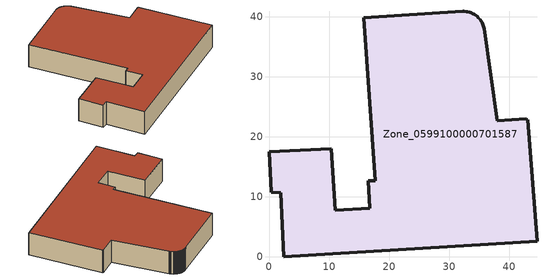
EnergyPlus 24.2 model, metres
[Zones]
Zone_0599100000701587
 floor ground (C_G): 44.66,2.58 2.43,0 1.92,10.67 0.35,10.68 0,17.48 10.4,17.98 11.02,7.71 16.79,8.03 16.52,12.65 17.72,12.67 15.76,39.79 32.28,40.84 32.57,40.85 32.86,40.83 33.15,40.78 33.43,40.71 33.71,40.62 33.97,40.5 34.23,40.35 34.25,40.28 34.33,40.29 34.47,40.2 34.7,40.02 34.89,39.83 35.07,39.64 35.23,39.43 35.38,39.2 35.51,38.97 35.71,38.48 35.78,38.23 35.83,37.96 38.05,22.62 42.84,22.93 42.85,22.78 43.15,22.81 z0
 wall outside (C_F): 0.35,10.68 1.92,10.67 2.43,0 44.66,2.58 43.15,22.81 42.85,22.78 42.84,22.93 38.05,22.62 35.83,37.96 35.78,38.23 35.71,38.48 35.51,38.97 35.38,39.2 35.23,39.43 35.07,39.64 34.89,39.83 34.7,40.02 34.47,40.2 34.33,40.29 34.25,40.28 34.23,40.35 33.97,40.5 33.71,40.62 33.43,40.71 33.15,40.78 32.86,40.83 32.57,40.85 32.28,40.84 15.76,39.79 17.72,12.67 16.52,12.65 16.79,8.03 11.02,7.71 10.4,17.98 0,17.48 0.35,10.68 z0:6.8
 roof outside (C_R): 34.23,40.35 33.97,40.5 33.71,40.62 33.43,40.71 33.15,40.78 32.86,40.83 32.57,40.85 32.28,40.84 15.76,39.79 17.72,12.67 16.52,12.65 16.79,8.03 11.02,7.71 10.4,17.98 0,17.48 0.35,10.68 1.92,10.67 2.43,0 44.66,2.58 43.15,22.81 42.85,22.78 42.84,22.93 38.05,22.62 35.83,37.96 35.78,38.23 35.71,38.48 35.51,38.97 35.38,39.2 35.23,39.43 35.07,39.64 34.89,39.83 34.7,40.02 34.47,40.2 34.33,40.29 34.25,40.28 z6.8
[BUILDING]
Pand.0599100000701587: North Axis=0; Terrain=City; Loads Convergence Tolerance Value=0.04; Temperature Convergence Tolerance Value=0.4; Solar Distribution=FullExterior; Maximum Number of Warmup Days=25; Minimum Number of Warmup Days=1
[Site:Location]
Rotterdam.The.Hague.AP_ZH_NLD Design_Conditions: Latitude=51.96; Longitude=4.45; Time Zone=1; Elevation=-4.5
[SITE:GROUNDTEMPERATURE:BUILDINGSURFACE]
18, 18, 18, 18, 18, 18, 18, 18, 18, 18, 18, 18
[MATERIAL] Thermal Absorptance=0.9; Solar Absorptance=0.7; Visible Absorptance=0.7
Name | Roughness | Thickness | Conductivity | Density | Specific Heat
G.D.1965-1974 | MediumSmooth | 0.15 | 0.882353 | 540 | 1210
F.D.1965-1974 | Rough | 0.3 | 0.697674 | 1920 | 840
R.D.1965-1974 | MediumRough | 0.2 | 0.232558 | 1500 | 1000
[CONSTRUCTION]
C_G: G.D.1965-1974
C_F: F.D.1965-1974
C_R: R.D.1965-1974
[ZONE]
Zone_0599100000701587: Type=1; Multiplier=1; Ceiling Height=Autocalculate; Volume=Autocalculate; Floor Area=autocalculate; Part of Total Floor Area=Yes
[ZONEINFILTRATION:DESIGNFLOWRATE]
Infil_Zone_0599100000701587: Zone or ZoneList or Space or SpaceList=Zone_0599100000701587; Schedule=AlwaysOn; Design Flow Rate Calculation Method=Flow/Area; Flow Rate per Floor Area=0.0042; Constant Term Coefficient=1; Temperature Term Coefficient=0; Velocity Term Coefficient=0; Velocity Squared Term Coefficient=0
[HVACTEMPLATE:ZONE:IDEALLOADSAIRSYSTEM]
Zone_0599100000701587: Maximum Heating Supply Air Temperature=50; Minimum Cooling Supply Air Temperature=13; Maximum Heating Supply Air Humidity Ratio=0.0156; Minimum Cooling Supply Air Humidity Ratio=0.0077; Heating Limit=NoLimit; Cooling Limit=NoLimit; Dehumidification Control Type=ConstantSensibleHeatRatio; Cooling Sensible Heat Ratio=0.7; Dehumidification Setpoint=60; Humidification Control Type=None; Humidification Setpoint=30; Outdoor Air Method=None; Outdoor Air Flow Rate per Person=0.00944; Outdoor Air Flow Rate per Zone Floor Area=0; Outdoor Air Flow Rate per Zone=0; Demand Controlled Ventilation Type=None; Outdoor Air Economizer Type=NoEconomizer; Heat Recovery Type=None; Sensible Heat Recovery Effectiveness=0.7; Latent Heat Recovery Effectiveness=0.65
[ZONECONTROL:THERMOSTAT]
ThermostatControl_Zone_0599100000701587: Zone or ZoneList=Zone_0599100000701587; Control Type Schedule=DualSetpointControlType; Control 1=Thermostat_Zone_0599100000701587; Temperature Difference Between Cutout And Setpoint=0
[THERMOSTATSETPOINT:DUALSETPOINT]
Thermostat_Zone_0599100000701587: Heating Setpoint Temperature Schedule=HeatingSetpoint_Zone_0599100000701587; Cooling Setpoint Temperature Schedule=CoolingSetpoint_Zone_0599100000701587
[SCHEDULE:COMPACT]
HeatingSetpoint_Zone_0599100000701587: Through: 12/31, For: AllDays, Until: 24:00, 21
CoolingSetpoint_Zone_0599100000701587: Through: 12/31, For: AllDays, Until: 24:00, 24
DualSetpointControlType: Through: 12/31, For: AllDays, Until: 24:00, 4
AlwaysOn: Through: 12/31, For: AllDays, Until: 24:00, 1
